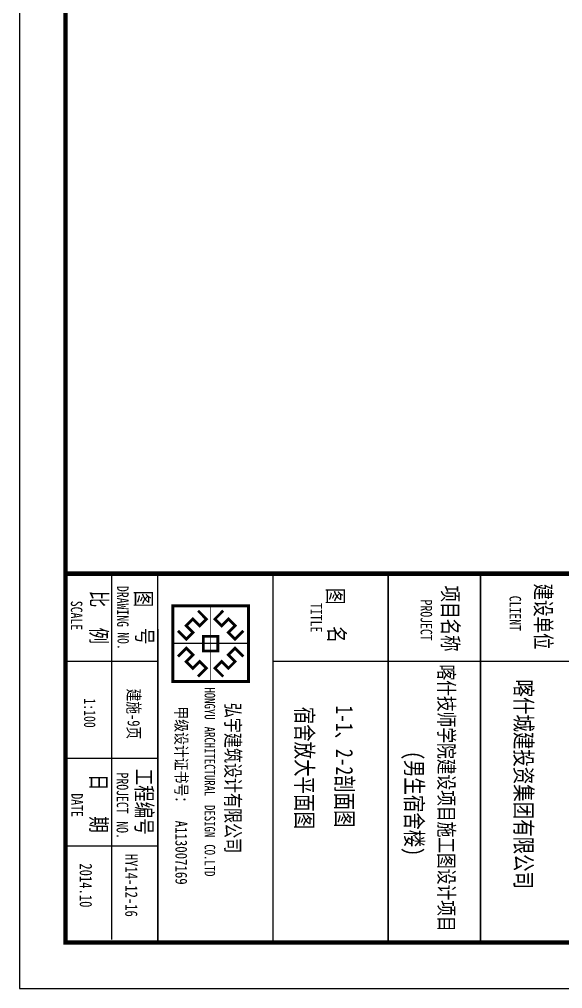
# Model space of a CAD drawing. Extents: x 174641 to 414490, y 73126 to 493158.
# Drawn here: x 302281 to 314062, y 73126 to 94151 of the extents above; entities that cross this region are included whole.
import ezdxf

# ---------------------------------------------------------------- set-up
doc = ezdxf.new("R2010")
doc.units = 0
doc.header["$LTSCALE"] = 1000
doc.header["$MEASUREMENT"] = 0
for name, color, linetype in [('PUB_TITLE', 7, 'Continuous'), ('TK', 126, 'Continuous'), ('TWT_TITLE', 7, 'Continuous')]:
    doc.layers.add(name, color=color, linetype=linetype)
doc.styles.add('-宋体', font='', dxfattribs={"width": 0.8})
doc.styles.add('_TEL_DIM', font='simhei.ttf', dxfattribs={"width": 0.8, "height": 3.5})
doc.styles.get('-宋体').set_extended_font_data('SimSun')

# ---------------------------------------------------------------- blocks, each defined once
blk = doc.blocks.new('logo')
at = {"color": 6}
blk.add_line((1004, 2011), (1004, 0), dxfattribs=at)
at = {"color": 6, "const_width": 74.6}
for points in [[(0, 2011), (2008, 2011), (2008, 0), (0, 0)], [(809, 1198), (1199, 1198), (1199, 813), (809, 813)]]:
    blk.add_lwpolyline(points, close=True, dxfattribs=at)
at = {"color": 6}
blk.add_lwpolyline([(0, 2011), (2008, 2011), (2008, 0), (0, 0)], close=True, dxfattribs=at)
for points, const_width in [([(660, 1874), (883, 1654), (704, 1475), (526, 1653), (350, 1477), (528, 1299), (350, 1120), (129, 1340)], 74.6), ([(1004, 2011), (1004, 0)], 15.2), ([(1348, 1874), (1125, 1654), (1304, 1475), (1482, 1653), (1658, 1477), (1480, 1299), (1659, 1120), (1879, 1340)], 74.6), ([(0, 1006), (2008, 1006)], 15.2), ([(660, 137), (883, 357), (704, 536), (526, 358), (350, 534), (528, 712), (350, 891), (129, 671)], 74.6), ([(1348, 137), (1125, 357), (1304, 536), (1482, 358), (1658, 534), (1480, 712), (1659, 891), (1879, 671)], 74.6)]:
    blk.add_lwpolyline(points, dxfattribs=dict(at, const_width=const_width))

msp = doc.modelspace()

# ---------------------------------------------------------------- linework, layer by layer
for p, q in [((303279.9, 82126.1), (360679.9, 82126.1)), ((304280.3, 82126.1), (304280.3, 74190.9)), ((303279.9, 74126.1), (303279.9, 80926.1)), ((303279.9, 80926.1), (303279.9, 79226.1)), ((305280.3, 80926.1), (305280.3, 74126.1)), ((305280.3, 80926.1), (305280.3, 74190.9)), ((307780.3, 80926.1), (307780.3, 74126.1)), ((303279.9, 80226.1), (305280.3, 80226.1)), ((307780.3, 80226.1), (314280.3, 80226.1)), ((303280.3, 74126.1), (303280.3, 80077.9)), ((304280.3, 79926.1), (304280.3, 79726.1)), ((303279.9, 78126.1), (305280.3, 78126.1)), ((303279.9, 76226.1), (305280.3, 76226.1))]:
    msp.add_line(p, q)
at = {"const_width": 34}
for points in [[(305280.3, 82126.1), (305280.3, 74126.1)], [(307780.3, 82126.1), (307780.3, 74126.1)], [(310280.3, 82126.1), (310280.3, 74126.1)], [(312280.3, 82126.1), (312280.3, 74126.1)]]:
    msp.add_lwpolyline(points, dxfattribs=at)
msp.add_point((303280.3, 74126.1))
at = {"layer": 'PUB_TITLE', "const_width": 100}
msp.add_lwpolyline([(360679.9, 82126.1), (360679.9, 74126.1), (303280.3, 74126.1), (303280.3, 82126.1)], close=True, dxfattribs=at)
at = {"layer": 'TWT_TITLE'}
msp.add_lwpolyline([(302280.7, 157226.1), (302280.7, 73126.1), (361680.7, 73126.1), (361680.7, 157226.1)], close=True, dxfattribs=at)
at = {"layer": 'TWT_TITLE', "const_width": 100}
msp.add_lwpolyline([(303280.7, 154726.1), (303280.7, 74126.1), (360680.7, 74126.1), (360680.7, 154726.1)], close=True, dxfattribs=at)

# ---------------------------------------------------------------- block references
at = {"color": 5, "xscale": 0.8162497762823477, "yscale": 0.8162497763405554, "zscale": 0.8162497763138334, "rotation": 270}
msp.add_blockref('logo', (305608.1, 81428.7), dxfattribs=at)

# ---------------------------------------------------------------- texts
at = {"style": '-宋体', "width": 0.75}
for s, height, p in [('DRAWING', 250, (304399.3, 81861.7)), ('图', 350, (308962.6, 81817.4)), ('项目名称', 350, (311452.5, 81868.7)), ('建设单位', 350, (313468.5, 81913.1)), ('比', 350, (303835, 81756.9)), ('图', 350, (304800.4, 81758.8)), ('CLIENT', 250, (312910.6, 81649)), ('SCALE', 250, (303396.8, 81538.8)), ('TITLE', 250, (308596.1, 81490.9)), ('PROJECT', 250, (310981.5, 81566.1)), ('例', 350, (303829, 80958.6)), ('名', 350, (308987.8, 80988)), ('N0.', 250, (304409.9, 80857.4)), ('号', 350, (304824.5, 80947.1)), ('喀什技师学院建设项目施工图设计项目', 333.245, (311376.1, 80157.6)), ('喀什城建投资集团有限公司', 370.273, (313030.5, 79831.7)), ('建施-9页', 267.73, (304628.3, 79632.3)), ('1:100', 250, (303683.8, 79422.1)), ('宿舍放大平面图', 370.27, (308278.8, 79241)), ('1-1、2-2剖面图', 370.27, (309146.4, 79269.8)), ('(男生宿舍楼)', 370.27, (310657, 78275.5)), ('PROJECT', 250, (304392.1, 77814.2)), ('工程编号', 350, (304812.8, 77897.4)), ('日', 350, (303826.1, 77781)), ('DATE', 250, (303408.3, 77361.1)), ('期', 350, (303828.5, 76866)), ('NO.', 250, (304389.7, 76756.2)), ('HY14-12-16', 267.73, (304576.7, 76049.3)), ('2014.10', 267.73, (303590.5, 75843.2))]:
    msp.add_text(s, height=height, rotation=270, dxfattribs=at).set_placement(p)
at = {"layer": 'TK', "color": 9}
for s, height, style, width, p in [('HONGYU', 227.85, '-宋体', 0.75, (306298.4, 79659.3, 0)), ('弘宇建筑设计有限公司', 318.99, '-宋体', 0.75, (306752.9, 79326.5)), ('甲级设计证书号：', 255.08, '_TEL_DIM', 0.8, (305665.1, 79247.7)), ('ARCHITECTURAL', 227.848, '-宋体', 0.75, (306298.4, 78808.7, 0)), ('DESIGN', 227.85, '-宋体', 0.75, (306298.4, 77107.4, 0)), ('A113007169', 255.08, '_TEL_DIM', 0.8, (305665.1, 76768.8)), ('CO.LTD', 227.85, '-宋体', 0.75, (306298.4, 76256.8, 0))]:
    msp.add_text(s, height=height, rotation=270, dxfattribs=dict(at, style=style, width=width)).set_placement(p)

doc.saveas('drawing.dxf')
